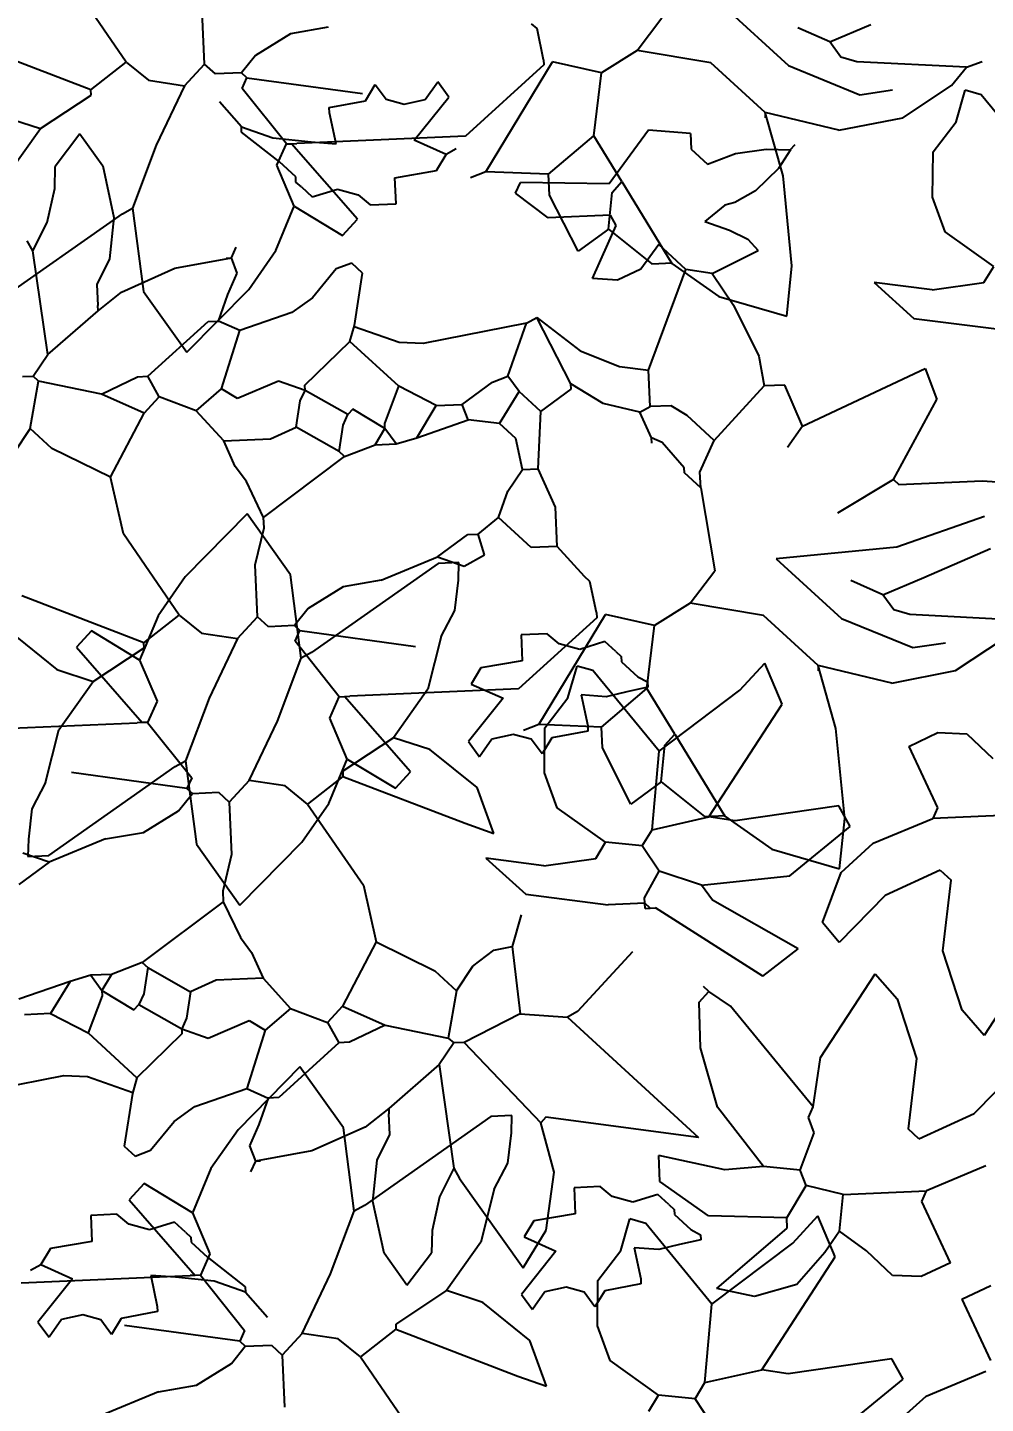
# Model space of a CAD drawing. Header units: inches. Extents: x 745 to 1928, y 308 to 2639.
# Drawn here: x 1594.9 to 1653.5, y 2450.6 to 2534.8 of the extents above; entities that cross this region are included whole.
import ezdxf

# ---------------------------------------------------------------- set-up
doc = ezdxf.new("R2010")
doc.units = ezdxf.units.IN
doc.header["$MEASUREMENT"] = 0
doc.layers.add('G-ANNO-DIM', color=90, linetype='Continuous', lineweight=18)
doc.layers.add('G-HEDGE', color=96, linetype='Continuous', lineweight=25)
doc.styles.add('ARIAL', font='arial.ttf')
doc.dimstyles.new('TICK_36', dxfattribs={"dimtxt": 10, "dimasz": 3.6, "dimexe": 1.8, "dimexo": 1.2, "dimgap": 1.8, "dimtad": 0, "dimdec": 0, "dimzin": 0, "dimdsep": 46, "dimtxsty": 'ARIAL', "dimblk": 'OBLIQUE', "dimcen": 1.8, "dimdle": 1.8, "dimclrd": 256, "dimclrt": 256, "dimadec": 0, "dimazin": 0, "dimtfac": 1, "dimtdec": 0, "dimtmove": 1, "dimatfit": 3, "dimldrblk": 'OPEN90', "dimfxl": 1, "dimtfill": 1, "dimtolj": 1, "dimtzin": 0, "dimarcsym": 0})

# ---------------------------------------------------------------- blocks, each defined once
blk = doc.blocks.new('_Oblique')
at = {"color": 0, "linetype": 'ByBlock', "lineweight": -2}
blk.add_line((-0.5, -0.5), (0.5, 0.5), dxfattribs=at)
blk = doc.blocks.new('*D37')
at = {"layer": 'Defpoints', "color": 0, "transparency": 16777216}
for p in [(1920.195, 2609.029), (1543.521, 2608.302), (1544.011, 2354.302)]:
    blk.add_point(p, dxfattribs=at)
at = {"layer": 'G-ANNO-DIM', "lineweight": -2, "transparency": 16777216}
for p, q in [((1920.191, 2610.829), (1920.407, 2498.85)), ((1920.688, 2353.229), (1920.457, 2473.027))]:
    blk.add_line(p, q, dxfattribs=at)
at = {"layer": 'G-ANNO-DIM', "color": 0, "lineweight": -2, "transparency": 16777216}
for p, q in [((1544.721, 2608.304), (1921.995, 2609.032)), ((1545.211, 2354.304), (1922.485, 2355.032))]:
    blk.add_line(p, q, dxfattribs=at)
at = {"layer": 'G-ANNO-DIM', "lineweight": -2, "transparency": 16777216, "xscale": 3.6, "yscale": 3.6, "zscale": 3.6}
for p, rotation in [((1920.195, 2609.029), 90.11050432522009), ((1920.685, 2355.029), 270.1105043252201)]:
    blk.add_blockref('_Oblique', p, dxfattribs=dict(at, rotation=rotation))
at = {"layer": 'G-ANNO-DIM', "transparency": 16777216, "insert": (1920.432, 2485.938), "char_height": 10, "attachment_point": 5, "rotation": 270.1105, "style": 'ARIAL', "bg_fill": 3, "box_fill_scale": 1.25, "bg_fill_color": 256, "bg_fill_true_color": 13158600, "bg_fill_transparency": 0}
blk.add_mtext('\\A1;254', dxfattribs=at)
blk = doc.blocks.new('_Open90')
at = {"color": 0, "linetype": 'ByBlock', "lineweight": -2}
for p, q in [((-0.5, 0.5), (0, 0)), ((0, 0), (-1, 0)), ((0, 0), (-0.5, -0.5))]:
    blk.add_line(p, q, dxfattribs=at)

msp = doc.modelspace()

# ---------------------------------------------------------------- linework, layer by layer
at = {"layer": 'G-HEDGE'}
for p, q in [((1600.954, 2532.638), (1597.545, 2537.596)), ((1637.478, 2536.066), (1641.468, 2532.43)), ((1605.747, 2532.527), (1605.608, 2535.713)), ((1626.082, 2534.691), (1625.75, 2534.995)), ((1632.205, 2533.361), (1633.715, 2535.343)), ((1643.994, 2533.875), (1646.5, 2534.942)), ((1610.994, 2534.366), (1608.853, 2533.044)), ((1613.31, 2534.772), (1610.994, 2534.366)), ((1626.484, 2532.793), (1626.082, 2534.691)), ((1643.994, 2533.875), (1642.041, 2534.748)), ((1598.793, 2530.947), (1591.327, 2533.813)), ((1632.205, 2533.361), (1630.03, 2531.99)), ((1636.707, 2532.6), (1632.205, 2533.361)), ((1644.672, 2532.947), (1643.994, 2533.875)), ((1598.793, 2530.947), (1600.954, 2532.638)), ((1600.954, 2532.638), (1602.322, 2531.53)), ((1604.528, 2531.197), (1605.747, 2532.527)), ((1606.412, 2531.918), (1605.747, 2532.527)), ((1608.853, 2533.044), (1608.005, 2531.987)), ((1626.498, 2532.474), (1621.708, 2528.116)), ((1622.952, 2525.936), (1627.031, 2532.669)), ((1626.484, 2532.793), (1626.498, 2532.474)), ((1630.03, 2531.99), (1627.031, 2532.669)), ((1640.032, 2529.553), (1636.707, 2532.6)), ((1641.468, 2532.43), (1645.832, 2530.647)), ((1645.642, 2532.671), (1644.672, 2532.947)), ((1652.36, 2532.325), (1645.642, 2532.671)), ((1652.36, 2532.325), (1653.302, 2532.685)), ((1608.005, 2531.987), (1606.412, 2531.918)), ((1608.337, 2531.682), (1608.005, 2531.987)), ((1608.047, 2531.032), (1608.337, 2531.682)), ((1608.337, 2531.682), (1615.403, 2530.714)), ((1629.56, 2528.139), (1630.03, 2531.99)), ((1651.442, 2531.215), (1652.36, 2532.325)), ((1598.807, 2530.629), (1598.793, 2530.947)), ((1602.322, 2531.53), (1604.528, 2531.197)), ((1604.528, 2531.197), (1602.789, 2527.558)), ((1610.749, 2527.638), (1608.047, 2531.032)), ((1615.588, 2530.285), (1616.184, 2531.269)), ((1616.184, 2531.269), (1616.846, 2530.369)), ((1619.246, 2530.359), (1620.007, 2531.435)), ((1620.685, 2530.507), (1620.007, 2531.435)), ((1645.832, 2530.647), (1647.832, 2530.939)), ((1648.45, 2529.242), (1651.442, 2531.215)), ((1651.716, 2528.987), (1652.269, 2530.927)), ((1653.239, 2530.65), (1652.269, 2530.927)), ((1595.704, 2528.578), (1598.807, 2530.629)), ((1607.997, 2528.677), (1606.653, 2530.214)), ((1613.372, 2529.869), (1615.588, 2530.285)), ((1616.846, 2530.369), (1617.949, 2530.074)), ((1617.949, 2530.074), (1619.246, 2530.359)), ((1618.566, 2527.861), (1620.685, 2530.507)), ((1657.284, 2525.718), (1653.239, 2530.65)), ((1593.478, 2529.302), (1595.704, 2528.578)), ((1613.386, 2529.55), (1613.372, 2529.869)), ((1613.787, 2527.652), (1613.386, 2529.55)), ((1640.032, 2529.553), (1640.046, 2529.234)), ((1644.548, 2528.473), (1640.032, 2529.553)), ((1641.128, 2525.698), (1640.032, 2529.553)), ((1644.548, 2528.473), (1648.45, 2529.242)), ((1593.599, 2525.614), (1595.704, 2528.578)), ((1598.12, 2528.247), (1596.61, 2526.266)), ((1598.12, 2528.247), (1599.519, 2526.3)), ((1608.011, 2528.358), (1607.997, 2528.677)), ((1607.997, 2528.677), (1609.914, 2528.01)), ((1610.324, 2526.544), (1608.011, 2528.358)), ((1632.904, 2528.486), (1630.493, 2525.189)), ((1635.467, 2528.279), (1632.904, 2528.486)), ((1635.467, 2528.279), (1635.508, 2527.323)), ((1650.303, 2527.156), (1651.716, 2528.987)), ((1602.789, 2527.558), (1601.343, 2523.716)), ((1609.914, 2528.01), (1612.269, 2527.77)), ((1610.167, 2526.336), (1610.749, 2527.638)), ((1610.749, 2527.638), (1611.067, 2527.652)), ((1611.067, 2527.652), (1611.385, 2527.666)), ((1615.099, 2523.039), (1611.067, 2527.652)), ((1621.708, 2528.116), (1611.385, 2527.666)), ((1612.269, 2527.77), (1613.787, 2527.652)), ((1620.52, 2526.988), (1618.566, 2527.861)), ((1626.789, 2525.783), (1629.56, 2528.139)), ((1631.278, 2525.341), (1629.56, 2528.139)), ((1641.575, 2527.269), (1641.88, 2527.601)), ((1611.321, 2525.63), (1610.324, 2526.544)), ((1619.924, 2526.005), (1620.52, 2526.988)), ((1621.143, 2527.335), (1620.52, 2526.988)), ((1635.508, 2527.323), (1636.506, 2526.409)), ((1636.506, 2526.409), (1638.229, 2527.06)), ((1638.229, 2527.06), (1640.094, 2527.326)), ((1640.094, 2527.326), (1641.576, 2527.269)), ((1641.576, 2527.269), (1640.849, 2526.13)), ((1650.277, 2524.391), (1650.303, 2527.156)), ((1596.58, 2524.915), (1596.61, 2526.266)), ((1599.519, 2526.3), (1600.202, 2523.131)), ((1611.234, 2523.828), (1610.167, 2526.336)), ((1617.389, 2525.575), (1619.924, 2526.005)), ((1622.952, 2525.936), (1622.01, 2525.575)), ((1626.789, 2525.783), (1622.952, 2525.936)), ((1626.845, 2524.509), (1626.789, 2525.783)), ((1640.849, 2526.13), (1639.442, 2524.779)), ((1641.662, 2520.193), (1641.128, 2525.698)), ((1596.125, 2522.839), (1596.58, 2524.915)), ((1611.335, 2525.311), (1611.321, 2525.63)), ((1611.668, 2525.007), (1611.335, 2525.311)), ((1611.668, 2525.007), (1612.333, 2524.397)), ((1612.333, 2524.397), (1613.868, 2524.869)), ((1613.868, 2524.869), (1615.138, 2524.524)), ((1617.459, 2523.982), (1617.389, 2525.575)), ((1624.772, 2524.621), (1625.064, 2525.271)), ((1630.493, 2525.189), (1625.064, 2525.271)), ((1630.668, 2524.676), (1631.278, 2525.341)), ((1631.278, 2525.341), (1634.326, 2520.334)), ((1615.138, 2524.524), (1615.866, 2523.912)), ((1626.753, 2523.111), (1624.772, 2524.621)), ((1628.591, 2521.073), (1626.845, 2524.509)), ((1630.447, 2522.432), (1630.668, 2524.676)), ((1638.184, 2524.048), (1637.573, 2523.901)), ((1639.442, 2524.779), (1638.184, 2524.048)), ((1651.052, 2522.255), (1650.277, 2524.391)), ((1592.978, 2517.926), (1600.72, 2523.37)), ((1600.72, 2523.37), (1601.343, 2523.716)), ((1601.343, 2523.716), (1602.006, 2518.617)), ((1610.106, 2521.12), (1611.234, 2523.828)), ((1611.234, 2523.828), (1614.184, 2522.042)), ((1615.866, 2523.912), (1617.459, 2523.982)), ((1630.577, 2523.277), (1626.753, 2523.111)), ((1630.924, 2522.654), (1630.577, 2523.277)), ((1637.573, 2523.901), (1636.339, 2522.89)), ((1595.239, 2521.098), (1596.125, 2522.839)), ((1600.202, 2523.131), (1599.931, 2520.605)), ((1614.184, 2522.042), (1615.099, 2523.039)), ((1630.447, 2522.432), (1628.591, 2521.073)), ((1629.469, 2519.399), (1630.924, 2522.654)), ((1630.447, 2522.432), (1633.094, 2520.312)), ((1636.339, 2522.89), (1637.847, 2522.375)), ((1637.847, 2522.375), (1638.986, 2521.81)), ((1595.239, 2521.098), (1594.893, 2521.722)), ((1633.528, 2521.491), (1632.439, 2519.989)), ((1635.19, 2519.967), (1633.528, 2521.491)), ((1638.986, 2521.81), (1639.609, 2521.117)), ((1654.016, 2520.15), (1651.052, 2522.255)), ((1596.155, 2514.754), (1595.239, 2521.098)), ((1603.936, 2520.037), (1607.388, 2520.67)), ((1607.07, 2520.656), (1607.388, 2520.67)), ((1607.388, 2520.67), (1607.679, 2521.321)), ((1607.748, 2519.728), (1607.388, 2520.67)), ((1608.45, 2518.745), (1610.106, 2521.12)), ((1636.798, 2519.718), (1639.609, 2521.117)), ((1599.931, 2520.605), (1599.16, 2519.035)), ((1600.673, 2518.581), (1603.936, 2520.037)), ((1613.802, 2519.992), (1612.358, 2518.233)), ((1614.744, 2520.353), (1613.802, 2519.992)), ((1615.409, 2519.743), (1614.744, 2520.353)), ((1632.439, 2519.989), (1631.003, 2519.312)), ((1632.905, 2513.803), (1635.19, 2519.967)), ((1633.094, 2520.312), (1634.368, 2520.368)), ((1634.326, 2520.334), (1637.2, 2518.309)), ((1636.798, 2519.718), (1635.19, 2519.967)), ((1641.356, 2517.108), (1641.662, 2520.193)), ((1653.42, 2519.166), (1654.016, 2520.15)), ((1599.16, 2519.035), (1599.215, 2517.761)), ((1607.167, 2518.426), (1607.748, 2519.728)), ((1614.911, 2516.53), (1615.409, 2519.743)), ((1631.003, 2519.312), (1629.469, 2519.399)), ((1636.798, 2519.718), (1638.106, 2517.779)), ((1650.248, 2518.708), (1646.694, 2519.167)), ((1646.694, 2519.167), (1649.135, 2516.97)), ((1650.248, 2518.708), (1653.42, 2519.166)), ((1599.229, 2517.441), (1600.673, 2518.581)), ((1602.006, 2518.617), (1604.66, 2514.894)), ((1604.66, 2514.894), (1608.45, 2518.745)), ((1606.599, 2516.805), (1607.167, 2518.426)), ((1612.358, 2518.233), (1611.089, 2517.321)), ((1637.2, 2518.309), (1641.356, 2517.108)), ((1596.155, 2514.754), (1599.229, 2517.441)), ((1599.229, 2517.441), (1599.215, 2517.761)), ((1611.089, 2517.321), (1607.901, 2516.224)), ((1638.106, 2517.779), (1639.649, 2514.652)), ((1602.277, 2513.425), (1605.962, 2516.777)), ((1605.962, 2516.777), (1606.599, 2516.805)), ((1607.901, 2516.224), (1606.599, 2516.805)), ((1614.633, 2515.56), (1614.911, 2516.53)), ((1617.658, 2515.494), (1614.889, 2516.459)), ((1625.439, 2516.669), (1619.108, 2515.435)), ((1624.303, 2513.427), (1625.439, 2516.669)), ((1625.439, 2516.669), (1626.062, 2517.016)), ((1628.154, 2512.957), (1626.062, 2517.016)), ((1626.062, 2517.016), (1628.73, 2514.975)), ((1649.135, 2516.97), (1654.183, 2516.327)), ((1606.78, 2512.663), (1607.901, 2516.224)), ((1595.254, 2513.437), (1596.155, 2514.754)), ((1611.877, 2512.886), (1614.633, 2515.56)), ((1617.626, 2512.817), (1614.633, 2515.56)), ((1619.108, 2515.435), (1617.658, 2515.494)), ((1628.73, 2514.975), (1631.116, 2514.035)), ((1631.116, 2514.035), (1632.905, 2513.803)), ((1639.649, 2514.652), (1639.971, 2512.834)), ((1642.312, 2510.382), (1649.819, 2513.901)), ((1649.819, 2513.901), (1650.54, 2512.017)), ((1594.617, 2513.41), (1595.254, 2513.437)), ((1595.075, 2510.238), (1595.586, 2513.133)), ((1595.586, 2513.133), (1595.254, 2513.437)), ((1599.451, 2512.344), (1595.586, 2513.133)), ((1599.451, 2512.344), (1601.641, 2513.397)), ((1601.641, 2513.397), (1602.277, 2513.425)), ((1602.97, 2512.178), (1602.277, 2513.425)), ((1610.271, 2513.135), (1607.763, 2512.068)), ((1611.891, 2512.567), (1610.271, 2513.135)), ((1621.505, 2511.709), (1623.361, 2513.068)), ((1623.361, 2513.068), (1624.303, 2513.427)), ((1624.982, 2512.499), (1624.303, 2513.427)), ((1633.002, 2511.573), (1632.905, 2513.803)), ((1602.056, 2511.181), (1599.451, 2512.344)), ((1605.242, 2511.32), (1606.78, 2512.663)), ((1607.763, 2512.068), (1606.78, 2512.663)), ((1611.6, 2511.916), (1611.891, 2512.567)), ((1611.891, 2512.567), (1611.877, 2512.886)), ((1614.51, 2511.085), (1611.891, 2512.567)), ((1616.767, 2510.545), (1617.626, 2512.817)), ((1619.912, 2511.64), (1617.626, 2512.817)), ((1623.791, 2510.532), (1624.982, 2512.499)), ((1626.312, 2511.281), (1624.982, 2512.499)), ((1626.312, 2511.281), (1628.168, 2512.638)), ((1630.121, 2511.766), (1628.154, 2512.957)), ((1628.168, 2512.638), (1628.154, 2512.957)), ((1636.923, 2509.508), (1639.971, 2512.834)), ((1641.245, 2512.89), (1639.971, 2512.834)), ((1642.312, 2510.382), (1641.245, 2512.89)), ((1602.056, 2511.181), (1602.97, 2512.178)), ((1605.242, 2511.32), (1602.97, 2512.178)), ((1611.352, 2510.309), (1611.6, 2511.916)), ((1614.814, 2511.417), (1614.51, 2511.085)), ((1616.781, 2510.227), (1614.814, 2511.417)), ((1618.721, 2509.672), (1619.912, 2511.64)), ((1619.912, 2511.64), (1621.505, 2511.709)), ((1621.866, 2510.767), (1621.505, 2511.709)), ((1632.38, 2511.226), (1630.121, 2511.766)), ((1632.38, 2511.226), (1633.002, 2511.573)), ((1634.277, 2511.628), (1633.002, 2511.573)), ((1635.261, 2511.032), (1634.277, 2511.628)), ((1647.881, 2507.113), (1650.54, 2512.017)), ((1599.993, 2507.26), (1602.056, 2511.181)), ((1606.919, 2509.478), (1605.242, 2511.32)), ((1614.219, 2510.434), (1614.51, 2511.085)), ((1616.781, 2510.227), (1616.767, 2510.545)), ((1618.721, 2509.672), (1621.866, 2510.767)), ((1623.791, 2510.532), (1621.866, 2510.767)), ((1624.789, 2509.618), (1623.791, 2510.532)), ((1626.146, 2507.762), (1626.312, 2511.281)), ((1633.086, 2509.661), (1632.38, 2511.226)), ((1636.923, 2509.508), (1635.261, 2511.032)), ((1595.075, 2510.238), (1594.085, 2508.735)), ((1596.405, 2509.019), (1595.075, 2510.238)), ((1609.786, 2509.603), (1611.352, 2510.309)), ((1613.969, 2508.827), (1611.352, 2510.309)), ((1613.969, 2508.827), (1614.219, 2510.434)), ((1616.186, 2509.243), (1616.781, 2510.227)), ((1617.46, 2509.299), (1616.781, 2510.227)), ((1642.312, 2510.382), (1641.411, 2509.066)), ((1599.993, 2507.26), (1596.405, 2509.019)), ((1606.919, 2509.478), (1609.786, 2509.603)), ((1607.626, 2507.912), (1606.919, 2509.478)), ((1614.302, 2508.522), (1616.186, 2509.243)), ((1616.186, 2509.243), (1617.46, 2509.299)), ((1617.46, 2509.299), (1618.721, 2509.672)), ((1625.19, 2507.72), (1624.789, 2509.618)), ((1633.1, 2509.342), (1633.086, 2509.661)), ((1633.737, 2509.37), (1633.086, 2509.661)), ((1635.081, 2507.833), (1633.737, 2509.37)), ((1636.05, 2507.555), (1636.923, 2509.508)), ((1609.357, 2504.796), (1614.302, 2508.522)), ((1614.302, 2508.522), (1613.969, 2508.827)), ((1600.782, 2503.783), (1599.993, 2507.26)), ((1608.304, 2506.984), (1607.626, 2507.912)), ((1624.29, 2506.405), (1625.19, 2507.72)), ((1625.19, 2507.72), (1626.146, 2507.762)), ((1627.211, 2505.418), (1626.146, 2507.762)), ((1635.095, 2507.513), (1635.081, 2507.833)), ((1636.092, 2506.599), (1635.095, 2507.513)), ((1636.092, 2506.599), (1636.05, 2507.555)), ((1609.357, 2504.796), (1608.304, 2506.984)), ((1623.722, 2504.783), (1624.29, 2506.405)), ((1636.092, 2506.599), (1636.952, 2501.53)), ((1647.881, 2507.113), (1644.459, 2505.049)), ((1647.881, 2507.113), (1648.213, 2506.809)), ((1648.213, 2506.809), (1653.311, 2507.031)), ((1653.311, 2507.031), (1656.192, 2506.838)), ((1608.344, 2505.005), (1604.554, 2501.154)), ((1610.998, 2501.282), (1608.344, 2505.005)), ((1609.385, 2504.158), (1609.357, 2504.796)), ((1622.49, 2503.772), (1623.722, 2504.783)), ((1625.717, 2502.955), (1623.722, 2504.783)), ((1627.31, 2503.025), (1627.211, 2505.418)), ((1653.46, 2504.849), (1648.086, 2502.982)), ((1608.845, 2501.901), (1609.385, 2504.158)), ((1604.191, 2498.825), (1600.782, 2503.783)), ((1619.996, 2502.387), (1621.852, 2503.744)), ((1621.852, 2503.744), (1622.49, 2503.772)), ((1622.863, 2502.512), (1622.49, 2503.772)), ((1627.31, 2503.025), (1625.717, 2502.955)), ((1628.987, 2501.182), (1627.31, 2503.025)), ((1648.086, 2502.982), (1640.715, 2502.253)), ((1616.547, 2500.959), (1619.996, 2502.387)), ((1619.996, 2502.387), (1621.617, 2501.819)), ((1621.617, 2501.819), (1622.863, 2502.512)), ((1640.715, 2502.253), (1644.705, 2498.617)), ((1649.737, 2501.13), (1653.81, 2502.903)), ((1608.984, 2498.714), (1608.845, 2501.901)), ((1611.661, 2496.183), (1610.998, 2501.282)), ((1620.027, 2501.973), (1612.285, 2496.529)), ((1621.302, 2502.029), (1620.027, 2501.973)), ((1621.273, 2500.962), (1621.302, 2502.029)), ((1635.442, 2499.549), (1636.952, 2501.53)), ((1604.554, 2501.154), (1602.899, 2498.779)), ((1614.231, 2500.553), (1612.09, 2499.231)), ((1616.547, 2500.959), (1614.231, 2500.553)), ((1621.061, 2499.11), (1621.273, 2500.962)), ((1629.319, 2500.878), (1628.987, 2501.182)), ((1629.721, 2498.98), (1629.319, 2500.878)), ((1647.231, 2500.063), (1645.278, 2500.935)), ((1647.231, 2500.063), (1649.737, 2501.13)), ((1602.03, 2497.134), (1594.564, 2500)), ((1647.909, 2499.135), (1647.231, 2500.063)), ((1602.899, 2498.779), (1601.771, 2496.071)), ((1602.03, 2497.134), (1604.191, 2498.825)), ((1604.191, 2498.825), (1605.559, 2497.718)), ((1612.09, 2499.231), (1611.242, 2498.175)), ((1620.222, 2497.514), (1621.061, 2499.11)), ((1626.189, 2492.123), (1630.268, 2498.856)), ((1629.721, 2498.98), (1629.735, 2498.661)), ((1633.267, 2498.177), (1630.268, 2498.856)), ((1635.442, 2499.549), (1633.267, 2498.177)), ((1639.944, 2498.787), (1635.442, 2499.549)), ((1643.269, 2495.74), (1639.944, 2498.787)), ((1648.879, 2498.858), (1647.909, 2499.135)), ((1655.597, 2498.512), (1648.879, 2498.858)), ((1607.765, 2497.384), (1608.984, 2498.714)), ((1609.649, 2498.105), (1608.984, 2498.714)), ((1611.242, 2498.175), (1609.649, 2498.105)), ((1611.574, 2497.869), (1611.242, 2498.175)), ((1629.735, 2498.661), (1624.945, 2494.303)), ((1632.797, 2494.326), (1633.267, 2498.177)), ((1644.705, 2498.617), (1649.069, 2496.834)), ((1593.828, 2497.82), (1596.715, 2495.489)), ((1598.82, 2497.857), (1597.906, 2496.86)), ((1601.771, 2496.071), (1598.82, 2497.857)), ((1602.044, 2496.816), (1602.03, 2497.134)), ((1605.559, 2497.718), (1607.765, 2497.384)), ((1607.765, 2497.384), (1606.026, 2493.745)), ((1611.284, 2497.219), (1611.574, 2497.869)), ((1613.986, 2493.825), (1611.284, 2497.219)), ((1611.574, 2497.869), (1618.64, 2496.901)), ((1620.222, 2497.514), (1619.405, 2494.285)), ((1626.705, 2497.681), (1625.112, 2497.612)), ((1625.112, 2497.612), (1625.182, 2496.018)), ((1627.433, 2497.069), (1626.705, 2497.681)), ((1628.703, 2496.725), (1627.433, 2497.069)), ((1630.238, 2497.196), (1628.703, 2496.725)), ((1630.903, 2496.587), (1630.238, 2497.196)), ((1649.069, 2496.834), (1651.069, 2497.126)), ((1651.687, 2495.429), (1654.679, 2497.402)), ((1597.906, 2496.86), (1601.937, 2492.247)), ((1598.941, 2494.765), (1602.044, 2496.816)), ((1612.285, 2496.529), (1611.661, 2496.183)), ((1630.903, 2496.587), (1631.236, 2496.282)), ((1631.236, 2496.282), (1631.25, 2495.964)), ((1596.715, 2495.489), (1598.941, 2494.765)), ((1601.771, 2496.071), (1602.838, 2493.563)), ((1610.216, 2492.341), (1611.661, 2496.183)), ((1622.647, 2495.589), (1622.051, 2494.605)), ((1625.182, 2496.018), (1622.647, 2495.589)), ((1627.975, 2493.764), (1628.528, 2495.704)), ((1629.498, 2495.427), (1628.528, 2495.704)), ((1633.543, 2490.496), (1629.498, 2495.427)), ((1631.25, 2495.964), (1632.247, 2495.05)), ((1638.489, 2494.223), (1640.012, 2495.886)), ((1641.079, 2493.378), (1640.012, 2495.886)), ((1643.269, 2495.74), (1643.283, 2495.421)), ((1647.785, 2494.66), (1643.269, 2495.74)), ((1644.365, 2491.885), (1643.269, 2495.74)), ((1647.785, 2494.66), (1651.687, 2495.429)), ((1596.836, 2491.801), (1598.941, 2494.765)), ((1622.051, 2494.605), (1624.005, 2493.733)), ((1632.247, 2495.05), (1632.848, 2494.731)), ((1632.848, 2494.731), (1632.862, 2494.411)), ((1606.026, 2493.745), (1604.58, 2489.903)), ((1613.404, 2492.523), (1613.986, 2493.825)), ((1613.986, 2493.825), (1614.304, 2493.839)), ((1614.304, 2493.839), (1614.622, 2493.853)), ((1618.336, 2489.226), (1614.304, 2493.839)), ((1624.945, 2494.303), (1614.622, 2493.853)), ((1619.405, 2494.285), (1617.3, 2491.321)), ((1624.005, 2493.733), (1621.886, 2491.086)), ((1626.562, 2491.934), (1627.975, 2493.764)), ((1628.784, 2493.941), (1629.185, 2492.043)), ((1630.302, 2493.824), (1628.784, 2493.941)), ((1630.026, 2491.97), (1632.797, 2494.326)), ((1631.567, 2494.128), (1630.302, 2493.824)), ((1632.862, 2494.411), (1631.567, 2494.128)), ((1634.515, 2491.528), (1632.797, 2494.326)), ((1633.543, 2490.496), (1638.489, 2494.223)), ((1602.838, 2493.563), (1602.256, 2492.261)), ((1636.591, 2486.479), (1641.079, 2493.378)), ((1591.296, 2491.783), (1601.619, 2492.233)), ((1601.937, 2492.247), (1601.619, 2492.233)), ((1602.256, 2492.261), (1601.937, 2492.247)), ((1602.256, 2492.261), (1604.958, 2488.867)), ((1608.477, 2488.702), (1610.216, 2492.341)), ((1614.471, 2490.016), (1613.404, 2492.523)), ((1626.189, 2492.123), (1625.247, 2491.762)), ((1630.026, 2491.97), (1626.189, 2492.123)), ((1629.185, 2492.043), (1629.199, 2491.724)), ((1596.02, 2488.572), (1596.836, 2491.801)), ((1617.3, 2491.321), (1614.198, 2489.27)), ((1619.526, 2490.597), (1617.3, 2491.321)), ((1623.325, 2491.234), (1622.564, 2490.158)), ((1624.622, 2491.519), (1623.325, 2491.234)), ((1625.725, 2491.225), (1624.622, 2491.519)), ((1626.387, 2490.325), (1625.725, 2491.225)), ((1626.983, 2491.309), (1626.387, 2490.325)), ((1626.536, 2489.168), (1626.562, 2491.934)), ((1629.199, 2491.724), (1626.983, 2491.309)), ((1630.082, 2490.696), (1630.026, 2491.97)), ((1633.905, 2490.863), (1634.515, 2491.528)), ((1634.515, 2491.528), (1637.563, 2486.521)), ((1644.899, 2486.38), (1644.365, 2491.885)), ((1648.821, 2490.789), (1650.607, 2491.637)), ((1650.607, 2491.637), (1652.369, 2491.56)), ((1652.369, 2491.56), (1653.961, 2490.055)), ((1622.413, 2488.266), (1619.526, 2490.597)), ((1621.886, 2491.086), (1622.564, 2490.158)), ((1631.828, 2487.261), (1630.082, 2490.696)), ((1633.115, 2485.689), (1633.543, 2490.496)), ((1633.684, 2488.619), (1633.905, 2490.863)), ((1648.821, 2490.789), (1650.581, 2487.035)), ((1596.215, 2484.113), (1603.957, 2489.557)), ((1603.957, 2489.557), (1604.58, 2489.903)), ((1604.58, 2489.903), (1605.243, 2484.804)), ((1613.343, 2487.307), (1614.471, 2490.016)), ((1614.471, 2490.016), (1617.421, 2488.229)), ((1604.667, 2488.217), (1597.602, 2489.185)), ((1604.958, 2488.867), (1604.667, 2488.217)), ((1608.477, 2488.702), (1607.257, 2487.372)), ((1610.682, 2488.368), (1608.477, 2488.702)), ((1614.212, 2488.952), (1612.05, 2487.261)), ((1614.198, 2489.27), (1614.212, 2488.952)), ((1614.212, 2488.952), (1621.678, 2486.086)), ((1617.421, 2488.229), (1618.336, 2489.226)), ((1627.311, 2487.032), (1626.536, 2489.168)), ((1596.02, 2488.572), (1595.181, 2486.976)), ((1604.152, 2486.855), (1604.999, 2487.911)), ((1604.667, 2488.217), (1604.999, 2487.911)), ((1604.999, 2487.911), (1606.593, 2487.981)), ((1606.593, 2487.981), (1607.257, 2487.372)), ((1612.05, 2487.261), (1610.682, 2488.368)), ((1623.434, 2485.47), (1622.413, 2488.266)), ((1633.684, 2488.619), (1631.828, 2487.261)), ((1633.684, 2488.619), (1636.331, 2486.499)), ((1595.181, 2486.976), (1594.968, 2485.124)), ((1607.257, 2487.372), (1607.396, 2484.185)), ((1611.687, 2484.932), (1613.343, 2487.307)), ((1612.05, 2487.261), (1615.459, 2482.303)), ((1630.275, 2484.927), (1627.311, 2487.032)), ((1644.543, 2487.145), (1638.198, 2486.23)), ((1645.235, 2485.898), (1644.543, 2487.145)), ((1650.581, 2487.035), (1650.291, 2486.384)), ((1602.011, 2485.533), (1604.152, 2486.855)), ((1633.115, 2485.689), (1636.591, 2486.479)), ((1636.331, 2486.499), (1637.605, 2486.555)), ((1638.198, 2486.23), (1636.591, 2486.479)), ((1637.563, 2486.521), (1640.437, 2484.496)), ((1644.593, 2483.295), (1644.899, 2486.38)), ((1646.651, 2484.861), (1650.291, 2486.384)), ((1655.388, 2486.607), (1650.291, 2486.384)), ((1599.694, 2485.127), (1602.011, 2485.533)), ((1621.678, 2486.086), (1623.434, 2485.47)), ((1632.519, 2484.705), (1633.115, 2485.689)), ((1641.537, 2482.864), (1645.235, 2485.898)), ((1594.968, 2485.124), (1594.94, 2484.057)), ((1599.694, 2485.127), (1596.245, 2483.699)), ((1605.243, 2484.804), (1607.897, 2481.081)), ((1607.897, 2481.081), (1611.687, 2484.932)), ((1629.679, 2483.943), (1630.275, 2484.927)), ((1632.519, 2484.705), (1630.275, 2484.927)), ((1633.544, 2483.154), (1632.519, 2484.705)), ((1640.437, 2484.496), (1644.593, 2483.295)), ((1644.677, 2483.086), (1646.651, 2484.861)), ((1596.245, 2483.699), (1594.389, 2482.342)), ((1596.245, 2483.699), (1594.624, 2484.267)), ((1594.94, 2484.057), (1596.215, 2484.113)), ((1607.396, 2484.185), (1606.857, 2481.928)), ((1626.508, 2483.485), (1622.953, 2483.944)), ((1622.953, 2483.944), (1625.394, 2481.747)), ((1626.508, 2483.485), (1629.679, 2483.943)), ((1632.658, 2481.519), (1633.544, 2483.154)), ((1636.135, 2482.31), (1633.544, 2483.154)), ((1636.135, 2482.31), (1641.537, 2482.864)), ((1643.545, 2480.025), (1644.677, 2483.086)), ((1650.748, 2483.212), (1647.377, 2481.668)), ((1650.748, 2483.212), (1651.413, 2482.603)), ((1606.857, 2481.928), (1606.885, 2481.29)), ((1615.459, 2482.303), (1616.248, 2478.826)), ((1636.813, 2481.382), (1636.135, 2482.31)), ((1650.896, 2478.289), (1651.413, 2482.603)), ((1606.885, 2481.29), (1601.939, 2477.564)), ((1606.885, 2481.29), (1607.938, 2479.102)), ((1625.394, 2481.747), (1630.442, 2481.104)), ((1632.672, 2481.201), (1630.442, 2481.104)), ((1632.672, 2481.201), (1632.658, 2481.519)), ((1632.686, 2480.882), (1632.672, 2481.201)), ((1633.004, 2480.896), (1632.672, 2481.201)), ((1642.051, 2478.417), (1636.813, 2481.382)), ((1647.377, 2481.668), (1644.556, 2478.792)), ((1625.114, 2480.49), (1624.56, 2478.55)), ((1632.686, 2480.882), (1633.004, 2480.896)), ((1633.004, 2480.896), (1633.323, 2480.91)), ((1639.889, 2476.728), (1633.323, 2480.91)), ((1644.556, 2478.792), (1643.545, 2480.025)), ((1607.938, 2479.102), (1608.616, 2478.174)), ((1616.248, 2478.826), (1614.185, 2474.905)), ((1616.248, 2478.826), (1619.837, 2477.067)), ((1623.433, 2478.328), (1624.56, 2478.55)), ((1624.56, 2478.55), (1625.059, 2474.422)), ((1608.616, 2478.174), (1609.323, 2476.608)), ((1622.156, 2477.351), (1623.433, 2478.328)), ((1631.916, 2478.232), (1628.564, 2474.574)), ((1639.889, 2476.728), (1642.051, 2478.417)), ((1652.079, 2474.651), (1650.896, 2478.289)), ((1656.761, 2478.238), (1653.423, 2473.114)), ((1601.939, 2477.564), (1600.055, 2476.843)), ((1601.939, 2477.564), (1602.272, 2477.259)), ((1602.272, 2477.259), (1602.022, 2475.652)), ((1602.272, 2477.259), (1604.89, 2475.777)), ((1619.837, 2477.067), (1621.166, 2475.848)), ((1621.166, 2475.848), (1622.156, 2477.351)), ((1643.43, 2471.759), (1646.768, 2476.883)), ((1646.768, 2476.882), (1648.112, 2475.345)), ((1597.521, 2476.414), (1594.376, 2475.319)), ((1597.521, 2476.414), (1596.329, 2474.446)), ((1598.781, 2476.787), (1597.521, 2476.414)), ((1600.055, 2476.843), (1598.781, 2476.787)), ((1598.781, 2476.787), (1599.46, 2475.859)), ((1600.055, 2476.843), (1599.46, 2475.859)), ((1606.455, 2476.483), (1604.89, 2475.777)), ((1609.323, 2476.608), (1606.455, 2476.483)), ((1609.323, 2476.608), (1611, 2474.766)), ((1636.6, 2475.801), (1636.268, 2476.106)), ((1599.474, 2475.541), (1598.616, 2473.269)), ((1599.46, 2475.859), (1599.474, 2475.541)), ((1599.46, 2475.859), (1601.427, 2474.669)), ((1602.022, 2475.652), (1601.732, 2475.001)), ((1604.89, 2475.777), (1604.641, 2474.17)), ((1621.166, 2475.848), (1620.655, 2472.953)), ((1635.991, 2475.136), (1636.6, 2475.801)), ((1637.916, 2474.901), (1636.6, 2475.801)), ((1648.112, 2475.345), (1649.295, 2471.707)), ((1596.329, 2474.446), (1594.737, 2474.377)), ((1596.329, 2474.446), (1598.616, 2473.269)), ((1601.427, 2474.669), (1601.732, 2475.001)), ((1601.732, 2475.001), (1604.35, 2473.519)), ((1611, 2474.766), (1609.462, 2473.423)), ((1611, 2474.766), (1613.271, 2473.908)), ((1614.185, 2474.905), (1613.271, 2473.908)), ((1614.185, 2474.905), (1616.79, 2473.742)), ((1625.059, 2474.422), (1621.625, 2472.676)), ((1625.059, 2474.422), (1627.941, 2474.228)), ((1628.564, 2474.574), (1627.941, 2474.228)), ((1636.074, 2472.359), (1635.991, 2475.136)), ((1642.973, 2468.737), (1637.916, 2474.901)), ((1653.422, 2473.114), (1652.079, 2474.651)), ((1604.641, 2474.17), (1604.35, 2473.519)), ((1604.35, 2473.519), (1604.364, 2473.2)), ((1604.35, 2473.519), (1605.971, 2472.951)), ((1605.971, 2472.951), (1608.478, 2474.018)), ((1608.478, 2474.018), (1609.462, 2473.423)), ((1613.271, 2473.908), (1613.964, 2472.661)), ((1616.79, 2473.742), (1614.601, 2472.689)), ((1616.79, 2473.742), (1620.655, 2472.953)), ((1627.941, 2474.228), (1635.968, 2466.872)), ((1598.616, 2473.269), (1601.608, 2470.526)), ((1604.364, 2473.2), (1601.608, 2470.526)), ((1609.462, 2473.423), (1608.34, 2469.862)), ((1613.964, 2472.661), (1610.28, 2469.309)), ((1614.601, 2472.689), (1613.964, 2472.661)), ((1620.987, 2472.649), (1620.087, 2471.332)), ((1620.655, 2472.953), (1620.987, 2472.649)), ((1621.625, 2472.676), (1620.987, 2472.649)), ((1621.625, 2472.676), (1626.307, 2467.772)), ((1637.112, 2468.719), (1636.074, 2472.359)), ((1611.581, 2471.192), (1607.791, 2467.341)), ((1614.235, 2467.469), (1611.581, 2471.192)), ((1620.087, 2471.332), (1617.012, 2468.645)), ((1620.087, 2471.332), (1621.002, 2464.988)), ((1642.973, 2468.737), (1643.43, 2471.759)), ((1649.295, 2471.707), (1648.778, 2467.394)), ((1652.814, 2468.329), (1655.635, 2471.204)), ((1590.803, 2469.417), (1597.133, 2470.651)), ((1597.133, 2470.651), (1598.583, 2470.592)), ((1598.583, 2470.592), (1601.352, 2469.628)), ((1601.608, 2470.526), (1601.33, 2469.556)), ((1601.33, 2469.556), (1600.833, 2466.343)), ((1605.152, 2468.765), (1608.34, 2469.862)), ((1608.34, 2469.862), (1609.642, 2469.281)), ((1609.642, 2469.281), (1609.074, 2467.66)), ((1610.28, 2469.309), (1609.642, 2469.281)), ((1603.883, 2467.853), (1605.152, 2468.765)), ((1617.012, 2468.645), (1615.568, 2467.505)), ((1617.012, 2468.645), (1617.026, 2468.325)), ((1639.94, 2465.093), (1637.112, 2468.719)), ((1642.683, 2468.085), (1642.973, 2468.737)), ((1602.439, 2466.094), (1603.883, 2467.853)), ((1609.074, 2467.66), (1608.493, 2466.358)), ((1623.264, 2468.16), (1615.522, 2462.716)), ((1617.082, 2467.051), (1617.026, 2468.325)), ((1624.539, 2468.216), (1623.264, 2468.16)), ((1624.51, 2467.149), (1624.539, 2468.216)), ((1626.612, 2468.106), (1626.307, 2467.772)), ((1627.14, 2464.753), (1626.307, 2467.772)), ((1635.968, 2466.872), (1626.612, 2468.106)), ((1643.043, 2467.144), (1642.683, 2468.085)), ((1649.443, 2466.785), (1652.814, 2468.329)), ((1607.791, 2467.341), (1606.136, 2464.966)), ((1615.568, 2467.505), (1612.305, 2466.049)), ((1614.898, 2462.37), (1614.235, 2467.469)), ((1616.311, 2465.481), (1617.082, 2467.051)), ((1624.298, 2465.297), (1624.51, 2467.149)), ((1642.184, 2464.872), (1643.043, 2467.144)), ((1649.443, 2466.785), (1648.778, 2467.394)), ((1600.833, 2466.343), (1601.497, 2465.733)), ((1601.497, 2465.733), (1602.439, 2466.094)), ((1608.493, 2466.358), (1608.853, 2465.416)), ((1612.305, 2466.049), (1608.853, 2465.416)), ((1608.853, 2465.416), (1608.563, 2464.765)), ((1609.171, 2465.43), (1608.853, 2465.416)), ((1616.039, 2462.956), (1616.311, 2465.481)), ((1623.459, 2463.701), (1624.298, 2465.297)), ((1633.596, 2464.179), (1633.526, 2465.771)), ((1637.572, 2464.9), (1633.526, 2465.771)), ((1639.94, 2465.093), (1637.572, 2464.9)), ((1642.184, 2464.872), (1639.94, 2465.093)), ((1653.539, 2465.135), (1649.9, 2463.612)), ((1606.136, 2464.966), (1605.008, 2462.258)), ((1621.002, 2464.988), (1620.116, 2463.248)), ((1621.002, 2464.988), (1621.348, 2464.364)), ((1621.348, 2464.364), (1625.233, 2458.898)), ((1626.641, 2461.19), (1627.14, 2464.753)), ((1642.545, 2463.93), (1642.184, 2464.872)), ((1602.057, 2464.044), (1601.143, 2463.047)), ((1605.008, 2462.258), (1602.057, 2464.044)), ((1623.459, 2463.701), (1622.642, 2460.473)), ((1629.942, 2463.868), (1628.349, 2463.799)), ((1628.349, 2463.799), (1628.418, 2462.205)), ((1630.67, 2463.256), (1629.942, 2463.868)), ((1636.56, 2462.073), (1633.596, 2464.179)), ((1641.353, 2461.963), (1642.545, 2463.93)), ((1644.803, 2463.39), (1642.545, 2463.93)), ((1644.582, 2461.146), (1644.803, 2463.39)), ((1644.803, 2463.39), (1649.9, 2463.612)), ((1649.61, 2462.962), (1649.9, 2463.612)), ((1601.143, 2463.047), (1605.174, 2458.434)), ((1615.522, 2462.716), (1614.898, 2462.37)), ((1616.723, 2459.786), (1616.039, 2462.956)), ((1620.116, 2463.248), (1619.661, 2461.171)), ((1631.94, 2462.912), (1630.67, 2463.256)), ((1633.475, 2463.383), (1631.94, 2462.912)), ((1634.14, 2462.774), (1633.475, 2463.383)), ((1634.14, 2462.774), (1634.473, 2462.469)), ((1651.37, 2459.208), (1649.61, 2462.962)), ((1600.376, 2462.174), (1598.782, 2462.104)), ((1598.782, 2462.104), (1598.852, 2460.511)), ((1601.104, 2461.562), (1600.376, 2462.174)), ((1605.008, 2462.258), (1606.075, 2459.75)), ((1613.453, 2458.528), (1614.898, 2462.37)), ((1625.884, 2461.776), (1625.288, 2460.792)), ((1628.418, 2462.205), (1625.884, 2461.776)), ((1631.212, 2459.952), (1631.765, 2461.891)), ((1632.735, 2461.614), (1631.765, 2461.891)), ((1634.473, 2462.469), (1634.487, 2462.151)), ((1634.487, 2462.151), (1635.484, 2461.237)), ((1641.353, 2461.963), (1636.56, 2462.073)), ((1641.381, 2461.325), (1641.353, 2461.963)), ((1641.726, 2460.41), (1643.249, 2462.073)), ((1644.316, 2459.565), (1643.249, 2462.073)), ((1602.373, 2461.217), (1601.104, 2461.562)), ((1603.909, 2461.689), (1602.373, 2461.217)), ((1604.573, 2461.079), (1603.909, 2461.689)), ((1604.573, 2461.079), (1604.906, 2460.775)), ((1619.661, 2461.171), (1619.631, 2459.82)), ((1625.233, 2458.898), (1626.641, 2461.19)), ((1636.78, 2456.683), (1632.735, 2461.614)), ((1635.484, 2461.237), (1636.085, 2460.918)), ((1636.085, 2460.918), (1636.099, 2460.599)), ((1637.074, 2457.627), (1641.381, 2461.325)), ((1644.582, 2461.146), (1643.681, 2459.83)), ((1646.23, 2459.941), (1644.582, 2461.146)), ((1596.318, 2460.081), (1595.722, 2459.098)), ((1598.852, 2460.511), (1596.318, 2460.081)), ((1604.906, 2460.775), (1604.92, 2460.456)), ((1604.92, 2460.456), (1605.917, 2459.542)), ((1622.642, 2460.473), (1620.537, 2457.508)), ((1625.288, 2460.792), (1627.242, 2459.92)), ((1632.021, 2460.128), (1632.422, 2458.231)), ((1633.538, 2460.011), (1632.021, 2460.128)), ((1634.804, 2460.315), (1633.538, 2460.011)), ((1636.099, 2460.599), (1634.804, 2460.315)), ((1636.78, 2456.683), (1641.726, 2460.41)), ((1606.075, 2459.75), (1605.493, 2458.448)), ((1605.917, 2459.542), (1608.231, 2457.728)), ((1618.121, 2457.839), (1616.723, 2459.786)), ((1618.121, 2457.839), (1619.631, 2459.82)), ((1627.242, 2459.92), (1625.123, 2457.274)), ((1629.799, 2458.121), (1631.212, 2459.952)), ((1639.828, 2452.666), (1644.316, 2459.565)), ((1643.681, 2459.83), (1641.983, 2457.875)), ((1647.822, 2458.436), (1646.23, 2459.941)), ((1651.37, 2459.208), (1649.584, 2458.36)), ((1594.533, 2457.97), (1604.856, 2458.421)), ((1595.098, 2458.751), (1595.722, 2459.098)), ((1595.722, 2459.098), (1597.675, 2458.225)), ((1602.454, 2458.434), (1602.856, 2456.536)), ((1603.972, 2458.316), (1602.454, 2458.434)), ((1605.174, 2458.434), (1604.856, 2458.421)), ((1605.493, 2458.448), (1605.174, 2458.434)), ((1605.493, 2458.448), (1608.195, 2455.054)), ((1611.714, 2454.889), (1613.453, 2458.528)), ((1649.584, 2458.36), (1647.822, 2458.436)), ((1597.675, 2458.225), (1595.556, 2455.579)), ((1606.327, 2458.076), (1603.972, 2458.316)), ((1608.245, 2457.409), (1606.327, 2458.076)), ((1608.231, 2457.728), (1608.245, 2457.409)), ((1620.537, 2457.508), (1617.435, 2455.457)), ((1622.763, 2456.784), (1620.537, 2457.508)), ((1627.859, 2457.707), (1626.562, 2457.422)), ((1628.962, 2457.412), (1627.859, 2457.707)), ((1629.773, 2455.355), (1629.799, 2458.121)), ((1632.436, 2457.911), (1630.22, 2457.496)), ((1632.422, 2458.231), (1632.436, 2457.911)), ((1639.376, 2457.147), (1637.074, 2457.627)), ((1641.983, 2457.875), (1639.376, 2457.147)), ((1652.058, 2456.976), (1653.844, 2457.824)), ((1608.245, 2457.409), (1609.588, 2455.872)), ((1625.65, 2454.453), (1622.763, 2456.784)), ((1625.123, 2457.274), (1625.801, 2456.345)), ((1626.562, 2457.422), (1625.801, 2456.345)), ((1629.624, 2456.512), (1628.962, 2457.412)), ((1630.22, 2457.496), (1629.624, 2456.512)), ((1636.352, 2451.876), (1636.78, 2456.683)), ((1652.058, 2456.976), (1653.818, 2453.222)), ((1598.292, 2456.012), (1596.996, 2455.727)), ((1599.396, 2455.717), (1598.292, 2456.012)), ((1602.87, 2456.217), (1600.654, 2455.801)), ((1602.856, 2456.536), (1602.87, 2456.217)), ((1595.556, 2455.579), (1596.234, 2454.651)), ((1596.996, 2455.727), (1596.234, 2454.651)), ((1600.058, 2454.818), (1599.396, 2455.717)), ((1600.654, 2455.801), (1600.058, 2454.818)), ((1607.904, 2454.404), (1600.839, 2455.372)), ((1608.195, 2455.054), (1607.904, 2454.404)), ((1617.449, 2455.139), (1615.287, 2453.448)), ((1617.435, 2455.457), (1617.449, 2455.139)), ((1617.449, 2455.139), (1624.915, 2452.273)), ((1630.548, 2453.219), (1629.773, 2455.355)), ((1607.904, 2454.404), (1608.236, 2454.099)), ((1608.236, 2454.099), (1609.83, 2454.168)), ((1609.83, 2454.168), (1610.494, 2453.559)), ((1611.714, 2454.889), (1610.494, 2453.559)), ((1613.919, 2454.556), (1611.714, 2454.889)), ((1615.287, 2453.448), (1613.919, 2454.556)), ((1626.671, 2451.657), (1625.65, 2454.453)), ((1607.389, 2453.042), (1608.236, 2454.099)), ((1610.494, 2453.559), (1610.633, 2450.373)), ((1615.287, 2453.448), (1618.696, 2448.49)), ((1647.78, 2453.332), (1641.435, 2452.417)), ((1648.472, 2452.085), (1647.78, 2453.332)), ((1605.247, 2451.721), (1607.389, 2453.042)), ((1633.512, 2451.114), (1630.548, 2453.219)), ((1636.352, 2451.876), (1639.828, 2452.666)), ((1641.435, 2452.417), (1639.828, 2452.666)), ((1649.888, 2451.048), (1653.528, 2452.572)), ((1602.931, 2451.314), (1605.247, 2451.721)), ((1624.915, 2452.273), (1626.671, 2451.657)), ((1635.756, 2450.892), (1636.352, 2451.876)), ((1644.774, 2449.051), (1648.472, 2452.085)), ((1602.931, 2451.314), (1599.482, 2449.886)), ((1632.916, 2450.131), (1633.512, 2451.114)), ((1635.756, 2450.892), (1633.512, 2451.114)), ((1636.781, 2449.342), (1635.756, 2450.892)), ((1647.914, 2449.273), (1649.888, 2451.048))]:
    msp.add_line(p, q, dxfattribs=at)
for centre in [(1621.708, 2528.116), (1624.945, 2494.303)]:
    msp.add_arc(centre, 0.0000399, 272.84952, 312.6525, dxfattribs=at)

# ---------------------------------------------------------------- next in the draw order: dimensions: what is measured, and where the dimension line sits
at = {"layer": 'G-ANNO-DIM'}
dim = msp.add_linear_dim(base=(1920.195, 2609.029), p1=(1544.011, 2354.302), p2=(1543.521, 2608.302), angle=90.1105, dimstyle='TICK_36', override={"dimtmove": 0}, dxfattribs=at)
dim.commit()
dim.dimension.update_dxf_attribs({"geometry": '*D37', "text_midpoint": (1920.432, 2485.938), "dimtype": 161})

doc.saveas('drawing.dxf')
